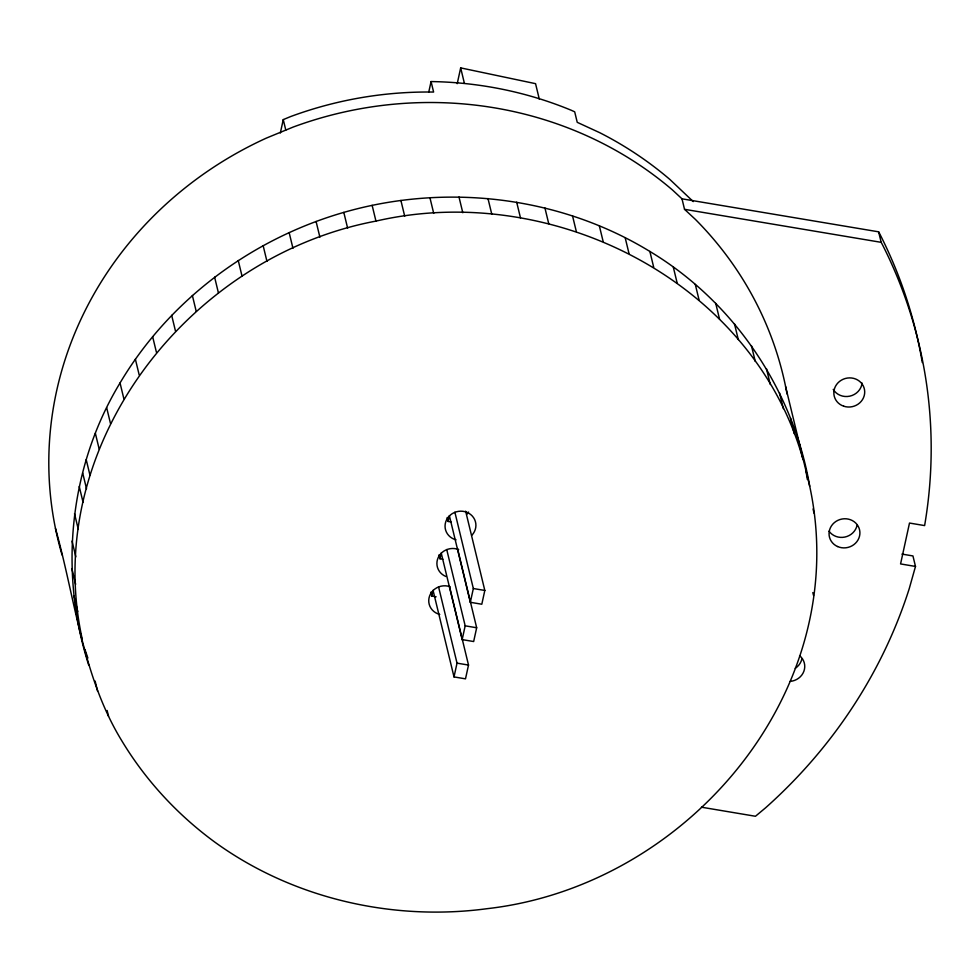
<?xml version="1.0" encoding="UTF-8"?>
<svg xmlns="http://www.w3.org/2000/svg" width="980" height="980" viewBox="0 0 980 980"><rect width="100%" height="100%" fill="white"/><g stroke="black" fill="none" stroke-linecap="round" stroke-linejoin="round"><path stroke-width="1.47" d="M88.739 665.175C58.788 572.002 69.115 466.958 120.038 382.96C169.173 300.101 251.517 238.912 343.809 212.391C445.471 183.015 559.262 196.037 649.875 251.456C733.959 301.938 793.126 389.673 809.713 486.239C853.592 690.275 687.801 885.895 487.134 908.681C392.257 921.408 292.506 898.44 214.73 842.053C177.38 814.674 145.42 780.092 121.557 740.378C82.394 676.176 75.423 599.417 55.468 528.441M82.124 638.629C40.278 446.317 188.246 256.393 375.952 221.1C551.654 180.455 753.253 281.309 803.098 459.694L799.288 443.952M280.329 133.035L283.257 119.609L290.705 116.534A371.714 348.402 -13.6 0 1 433.613 92.059L431.065 81.561A371.714 348.402 -13.6 0 1 571.401 110.324L574.697 111.83L577.232 122.329L599.785 132.717A371.714 348.402 -13.6 0 1 669.904 179.475L693.252 201.598M428.787 91.961L431.065 81.561M457.219 83.68L460.674 67.89L535.558 83.668L539.282 99.066M436.125 596.796L431.813 596.073L433.062 590.34L454.01 676.911L465.5 678.846L468.514 665.065L449.342 585.82M442.838 559.249L439.971 558.772L441.221 553.026L462.168 639.609L473.659 641.533L476.672 627.764L457.501 548.518M450.996 521.936L448.117 521.458L449.379 515.713L470.327 602.296L481.805 604.231L484.818 590.45L465.647 511.205M454.01 676.911L457.023 663.142L438.562 586.836M462.168 639.609L465.182 625.828L446.721 549.523M470.327 602.296L473.34 588.527L454.879 512.209M901.955 554.092L912.944 555.942L915.492 566.44L909.244 588.649A511.107 479.049 -13.6 0 1 765.576 807.814L755.458 816.267L701.484 807.202M922.303 362.551A511.107 479.049 -13.6 0 0 879.77 233.926L878.619 231.831L681.994 198.83L684.53 209.316L695.42 219.422A371.714 348.402 -13.6 0 1 787.038 393.997M684.53 209.316L881.155 242.329L882.306 244.412A511.107 479.049 -13.6 0 1 924.618 525.586L909.501 523.051L900.571 563.929L915.492 566.44M473.34 588.527L484.818 590.45M465.182 625.828L476.672 627.764M457.023 663.142L468.514 665.065M682.129 198.952L672.452 189.961A371.714 348.402 -13.6 0 0 293.24 127.033L266.291 138.131A371.714 348.402 -13.6 0 0 62.083 554.986M84.929 649.434L87.869 658.07M878.619 231.831L881.155 242.329M785.592 386.537L809.713 486.239M813.045 508.951L814.086 513.251M790.48 418.031L794.29 433.773M779.517 392.919L783.326 408.66M766.483 368.75L770.28 384.491M812.837 592.582L813.535 595.436M751.439 345.671L755.249 361.412M734.486 323.841L738.295 339.582M715.731 303.384L719.541 319.125M695.298 284.421L699.108 300.162M673.297 267.075L677.107 282.816M649.875 251.456L653.685 267.197M625.167 237.662L628.976 253.404M599.331 225.768L603.141 241.509M572.528 215.845L576.338 231.586M544.929 207.968L548.739 223.71M516.681 202.186L520.49 217.928M460.674 67.89L464.385 83.276M487.979 198.524L491.788 214.265M458.995 197.005L462.805 212.746M429.914 197.642L433.724 213.383M400.894 200.435L404.703 216.176M372.143 205.359L375.952 221.1M447.174 517.526L448.117 521.458M439.016 554.827L439.971 558.772M343.809 212.391L347.618 228.132M430.857 592.141L431.813 596.073M316.087 221.48L319.897 237.221M283.257 119.609L285.793 130.095M289.149 232.579L292.959 248.32M263.142 245.613L266.952 261.354M238.25 260.509L242.06 276.25M214.608 277.156L218.418 292.898M192.374 295.47L196.172 311.211M171.672 315.34L175.481 331.081M152.635 336.63L156.445 352.371M135.387 359.219L139.197 374.96M120.038 382.96L123.847 398.701M106.673 407.704L110.471 423.446M95.366 433.319L99.176 449.06M86.203 459.62L90.013 475.361M82.712 473.046L86.522 488.787M79.233 486.472L83.043 502.213M74.505 513.679L78.314 529.421M72.03 541.095L75.84 556.848M107.126 710.476L108.511 716.208M71.846 568.559L75.656 584.301M95.121 681.063L97.547 691.084M73.953 595.877L77.763 611.618M805.903 470.498L807.361 479.502M801.897 658.891A15.484 14.516 -13.6 0 1 795.245 668.299M857.059 525.366A15.484 14.516 -13.6 0 1 844.834 537.065A15.484 14.516 -13.6 0 1 829.043 531.185M862.094 383.07A15.484 14.516 -13.6 0 1 849.807 396.153A15.484 14.516 -13.6 0 1 833.233 389.391M799.594 655.694A15.484 14.516 -13.6 0 1 803.894 671.239A15.484 14.516 -13.6 0 1 790.198 681.37M456.043 539.821A15.484 14.516 -13.6 0 1 446.5 519.964A15.484 14.516 -13.6 0 1 468.979 513.349A15.484 14.516 -13.6 0 1 472.005 535.117M445.974 576.51A15.484 14.516 -13.6 0 1 438.268 557.449A15.484 14.516 -13.6 0 1 458.689 549.596M439.738 614.436A15.484 14.516 -13.6 0 1 429.595 595.975A15.484 14.516 -13.6 0 1 449.894 586.677M468.538 512.05A15.484 14.516 -13.6 0 1 466.933 514.133M837.545 546.534A15.484 14.516 -13.6 0 0 859.889 532.067A15.484 14.516 -13.6 0 0 836.014 521.385A15.484 14.516 -13.6 0 0 837.545 546.534M843.731 406.21A15.484 14.516 -13.6 0 0 864.519 389.758A15.484 14.516 -13.6 0 0 839.566 381.404A15.484 14.516 -13.6 0 0 843.731 406.21"/></g></svg>
